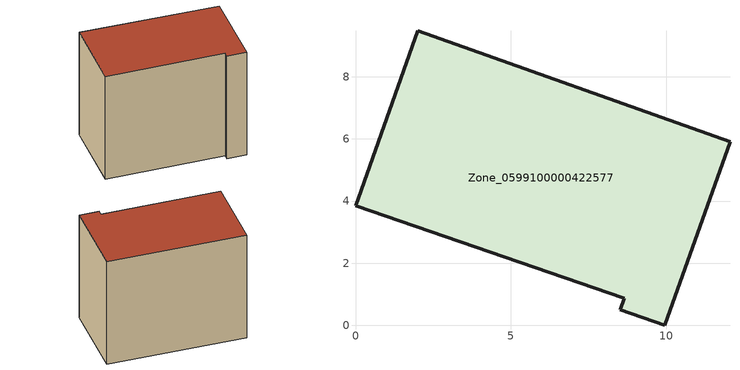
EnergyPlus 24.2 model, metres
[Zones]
Zone_0599100000422577
 floor ground (C_G): 8.53,0.51 8.66,0.87 0,3.85 2,9.48 12.05,5.91 9.96,0 z0.52
 wall outside (C_F): 8.66,0.87 8.53,0.51 9.96,0 12.05,5.91 2,9.48 0,3.85 8.66,0.87 z0.52:9.47
 roof outside (C_R): 2,9.48 0,3.85 8.66,0.87 8.53,0.51 9.96,0 12.05,5.91 z9.47
[BUILDING]
Pand.0599100000422577: North Axis=0; Terrain=City; Loads Convergence Tolerance Value=0.04; Temperature Convergence Tolerance Value=0.4; Solar Distribution=FullExterior; Maximum Number of Warmup Days=25; Minimum Number of Warmup Days=1
[Site:Location]
Rotterdam.The.Hague.AP_ZH_NLD Design_Conditions: Latitude=51.96; Longitude=4.45; Time Zone=1; Elevation=-4.5
[SITE:GROUNDTEMPERATURE:BUILDINGSURFACE]
18, 18, 18, 18, 18, 18, 18, 18, 18, 18, 18, 18
[MATERIAL] Thermal Absorptance=0.9; Solar Absorptance=0.7; Visible Absorptance=0.7
Name | Roughness | Thickness | Conductivity | Density | Specific Heat
G.TI.1992-2005 | MediumSmooth | 0.15 | 0.06 | 540 | 1210
F.TI.1992-2005 | Rough | 0.3 | 0.12 | 1920 | 840
R.TI.1992-2005 | MediumRough | 0.2 | 0.08 | 1500 | 1000
[CONSTRUCTION]
C_G: G.TI.1992-2005
C_F: F.TI.1992-2005
C_R: R.TI.1992-2005
[ZONE]
Zone_0599100000422577: Type=1; Multiplier=1; Ceiling Height=Autocalculate; Volume=Autocalculate; Floor Area=autocalculate; Part of Total Floor Area=Yes
[ZONEINFILTRATION:DESIGNFLOWRATE]
Infil_Zone_0599100000422577: Zone or ZoneList or Space or SpaceList=Zone_0599100000422577; Schedule=AlwaysOn; Design Flow Rate Calculation Method=Flow/Area; Flow Rate per Floor Area=0.0015; Constant Term Coefficient=1; Temperature Term Coefficient=0; Velocity Term Coefficient=0; Velocity Squared Term Coefficient=0
[HVACTEMPLATE:ZONE:IDEALLOADSAIRSYSTEM]
Zone_0599100000422577: Maximum Heating Supply Air Temperature=50; Minimum Cooling Supply Air Temperature=13; Maximum Heating Supply Air Humidity Ratio=0.0156; Minimum Cooling Supply Air Humidity Ratio=0.0077; Heating Limit=NoLimit; Cooling Limit=NoLimit; Dehumidification Control Type=ConstantSensibleHeatRatio; Cooling Sensible Heat Ratio=0.7; Dehumidification Setpoint=60; Humidification Control Type=None; Humidification Setpoint=30; Outdoor Air Method=None; Outdoor Air Flow Rate per Person=0.00944; Outdoor Air Flow Rate per Zone Floor Area=0; Outdoor Air Flow Rate per Zone=0; Demand Controlled Ventilation Type=None; Outdoor Air Economizer Type=NoEconomizer; Heat Recovery Type=None; Sensible Heat Recovery Effectiveness=0.7; Latent Heat Recovery Effectiveness=0.65
[ZONECONTROL:THERMOSTAT]
ThermostatControl_Zone_0599100000422577: Zone or ZoneList=Zone_0599100000422577; Control Type Schedule=DualSetpointControlType; Control 1=Thermostat_Zone_0599100000422577; Temperature Difference Between Cutout And Setpoint=0
[THERMOSTATSETPOINT:DUALSETPOINT]
Thermostat_Zone_0599100000422577: Heating Setpoint Temperature Schedule=HeatingSetpoint_Zone_0599100000422577; Cooling Setpoint Temperature Schedule=CoolingSetpoint_Zone_0599100000422577
[SCHEDULE:COMPACT]
HeatingSetpoint_Zone_0599100000422577: Through: 12/31, For: AllDays, Until: 24:00, 21
CoolingSetpoint_Zone_0599100000422577: Through: 12/31, For: AllDays, Until: 24:00, 24
DualSetpointControlType: Through: 12/31, For: AllDays, Until: 24:00, 4
AlwaysOn: Through: 12/31, For: AllDays, Until: 24:00, 1
